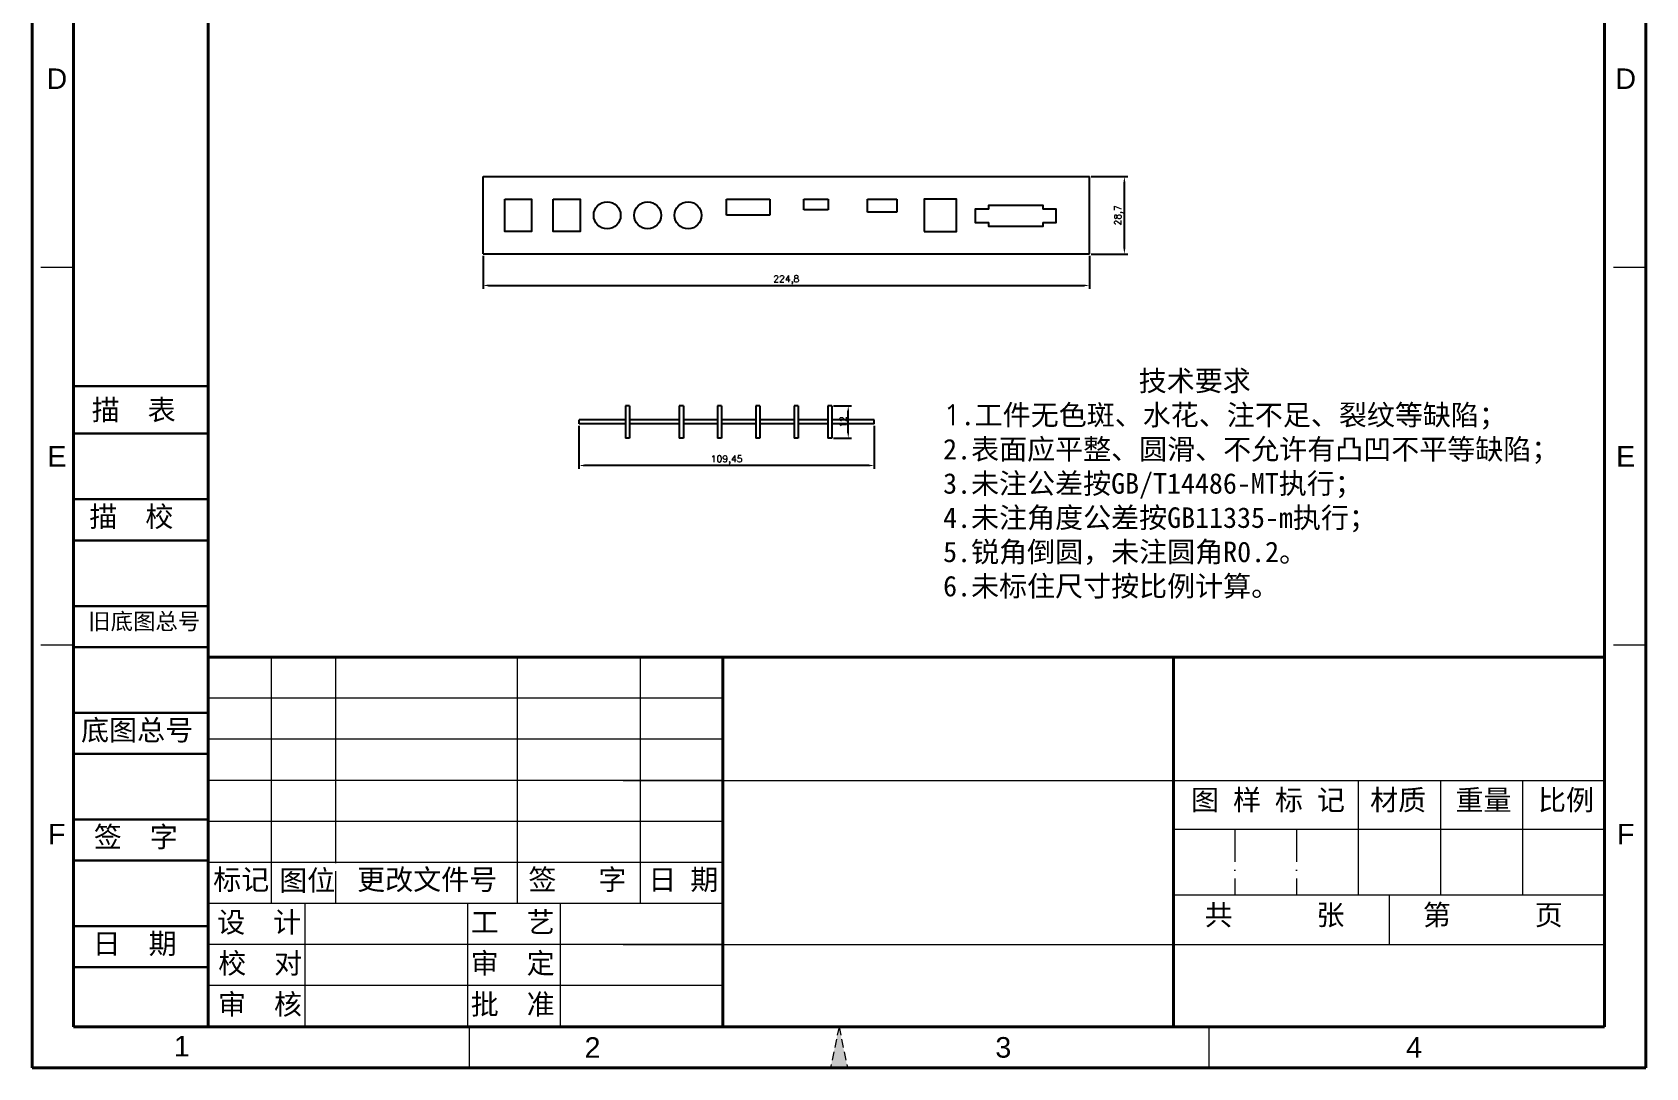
# Model space of a CAD drawing. Header units: millimetres. Extents: x 1692 to 2290, y -111 to 763.
# Drawn here: x 1692 to 2290, y -111 to 274 of the extents above; entities that cross this region are included whole.
import ezdxf
from ezdxf.enums import TextEntityAlignment as Align

# ---------------------------------------------------------------- set-up
doc = ezdxf.new("R2010")
doc.units = ezdxf.units.MM
doc.linetypes.add('ACAD_ISO10W100', pattern=[18, 12, -3, 0, -3])
doc.linetypes.add('HIDDEN2', pattern=[4.7625, 3.175, -1.5875])
for name, color, linetype, lineweight in [('dim', 82, 'Continuous', 9), ('图层1', 7, 'ACAD_ISO10W100', 15), ('图层2', 7, 'Continuous', 30), ('图层3', 7, 'Continuous', 15), ('图层4', 7, 'Continuous', 40), ('图层5', 7, 'HIDDEN2', 15)]:
    doc.layers.add(name, color=color, linetype=linetype, lineweight=lineweight)
doc.layers.add('尺寸线', color=7, linetype='Continuous')
doc.styles.get("Standard").update_dxf_attribs({"font": 'txt', "bigfont": 'gbcbig.shx'})
doc.styles.add('样式 3', font='arial.ttf', dxfattribs={"height": 3.8})
doc.dimstyles.new('ISO-25', dxfattribs={"dimtxt": 2.5, "dimasz": 2.5, "dimexe": 1.25, "dimexo": 0.625, "dimtad": 1, "dimtxsty": 'Standard', "dimcen": 2.5, "dimadec": 0, "dimazin": 0, "dimtfac": 1, "dimtmove": 0, "dimatfit": 3, "dimfxl": 0, "dimarcsym": 0})

# ---------------------------------------------------------------- blocks, each defined once
blk = doc.blocks.new('*D68')
at = {"layer": 'Defpoints', "color": 0}
for p in [(2083.57, 220.02), (2096.52, 220.02), (2083.57, 191.32)]:
    blk.add_point(p, dxfattribs=at)
at = {"layer": 'dim', "color": 0, "lineweight": -2}
for p, q in [((2084.19, 220.02), (2097.77, 220.02)), ((2096.52, 193.32), (2096.52, 218.02)), ((2084.19, 191.32), (2097.77, 191.32))]:
    blk.add_line(p, q, dxfattribs=at)
at = {"layer": 'dim', "color": 0}
for points in [[(2096.19, 218.02), (2096.86, 218.02), (2096.52, 220.02)], [(2096.19, 193.32), (2096.86, 193.32), (2096.52, 191.32)]]:
    blk.add_solid(points, dxfattribs=at)
at = {"layer": 'dim', "color": 0, "insert": (2094.44, 205.67), "char_height": 2.5, "attachment_point": 5, "rotation": 90}
blk.add_mtext('28,7', dxfattribs=at)
blk = doc.blocks.new('*D69')
at = {"layer": 'Defpoints', "color": 0}
for p in [(1858.77, 191.32), (2083.57, 191.32), (2083.57, 179.66)]:
    blk.add_point(p, dxfattribs=at)
at = {"layer": 'dim', "color": 0, "lineweight": -2}
for p, q in [((1858.77, 190.7), (1858.77, 178.41)), ((2083.57, 190.7), (2083.57, 178.41)), ((1860.77, 179.66), (2081.57, 179.66))]:
    blk.add_line(p, q, dxfattribs=at)
at = {"layer": 'dim', "color": 0}
for points in [[(1860.77, 179.99), (1860.77, 179.32), (1858.77, 179.66)], [(2081.57, 179.99), (2081.57, 179.32), (2083.57, 179.66)]]:
    blk.add_solid(points, dxfattribs=at)
at = {"layer": 'dim', "color": 0, "insert": (1971.17, 181.74), "char_height": 2.5, "attachment_point": 5}
blk.add_mtext('224,8', dxfattribs=at)
blk = doc.blocks.new('*D70')
at = {"layer": 'Defpoints', "color": 0}
for p in [(1894.32, 128.27), (2003.77, 128.27), (1894.32, 112.87)]:
    blk.add_point(p, dxfattribs=at)
at = {"layer": 'dim', "color": 0, "lineweight": -2}
for p, q in [((1894.32, 127.64), (1894.32, 111.62)), ((2003.77, 127.64), (2003.77, 111.62)), ((2001.77, 112.87), (1896.32, 112.87))]:
    blk.add_line(p, q, dxfattribs=at)
at = {"layer": 'dim', "color": 0}
for points in [[(1896.32, 113.21), (1896.32, 112.54), (1894.32, 112.87)], [(2001.77, 113.21), (2001.77, 112.54), (2003.77, 112.87)]]:
    blk.add_solid(points, dxfattribs=at)
at = {"layer": 'dim', "color": 0, "insert": (1949.05, 114.96), "char_height": 2.5, "attachment_point": 5}
blk.add_mtext('109,45', dxfattribs=at)
blk = doc.blocks.new('*D71')
at = {"layer": 'Defpoints', "color": 0}
for p in [(1988.09, 135.02), (1994.14, 135.02), (1988.09, 123.02)]:
    blk.add_point(p, dxfattribs=at)
at = {"layer": 'dim', "color": 0, "lineweight": -2}
for p, q in [((1988.71, 135.02), (1995.39, 135.02)), ((1994.14, 125.02), (1994.14, 133.02)), ((1988.71, 123.02), (1995.39, 123.02))]:
    blk.add_line(p, q, dxfattribs=at)
at = {"layer": 'dim', "color": 0}
for points in [[(1993.8, 133.02), (1994.47, 133.02), (1994.14, 135.02)], [(1993.8, 125.02), (1994.47, 125.02), (1994.14, 123.02)]]:
    blk.add_solid(points, dxfattribs=at)
at = {"layer": 'dim', "color": 0, "insert": (1992.26, 129.02), "char_height": 2.5, "attachment_point": 5, "rotation": 90}
blk.add_mtext('12', dxfattribs=at)

msp = doc.modelspace()

# ---------------------------------------------------------------- hatches: boundary and pattern name
at = {"layer": '图层5'}
msp.add_hatch(color=0, dxfattribs=at).paths.add_polyline_path([(1990.715, -95.288), (1987.58, -110.516), (1993.849, -110.516)])

# ---------------------------------------------------------------- linework, layer by layer
for p, q in [((1858.767, 191.323), (1858.767, 220.023)), ((1858.767, 220.023), (2083.567, 220.023)), ((2083.567, 191.323), (2083.567, 220.023)), ((1949.018, 211.673), (1965.018, 211.673)), ((1949.018, 205.673), (1949.018, 211.673)), ((1965.018, 211.673), (1965.018, 205.673)), ((1977.694, 211.673), (1986.694, 211.673)), ((1977.694, 207.673), (1977.694, 211.673)), ((1986.694, 211.673), (1986.694, 207.673)), ((2001.304, 211.673), (2012.104, 211.673)), ((2001.304, 206.873), (2001.304, 211.673)), ((2012.104, 211.673), (2012.104, 206.873)), ((1965.018, 205.673), (1949.018, 205.673)), ((1986.694, 207.673), (1977.694, 207.673)), ((2012.104, 206.873), (2001.304, 206.873)), ((1858.767, 191.323), (2083.567, 191.323)), ((1911.509, 135.016), (1911.509, 123.016)), ((1913.009, 135.016), (1911.509, 135.016)), ((1913.009, 135.016), (1913.009, 123.016)), ((1931.505, 135.016), (1931.505, 123.016)), ((1933.005, 135.016), (1931.505, 135.016)), ((1933.005, 135.016), (1933.005, 123.016)), ((1945.705, 135.016), (1945.705, 123.016)), ((1947.205, 135.016), (1945.705, 135.016)), ((1947.205, 135.016), (1947.205, 123.016)), ((1959.905, 135.016), (1959.905, 123.016)), ((1961.405, 135.016), (1959.905, 135.016)), ((1961.405, 135.016), (1961.405, 123.016)), ((1974.105, 135.016), (1974.105, 123.016)), ((1975.605, 135.016), (1974.105, 135.016)), ((1975.605, 135.016), (1975.605, 123.016)), ((1986.59, 135.016), (1986.59, 123.016)), ((1988.09, 135.016), (1986.59, 135.016)), ((1988.09, 135.016), (1988.09, 123.016)), ((1894.324, 128.266), (1894.324, 129.766)), ((1911.509, 129.766), (1894.324, 129.766)), ((1911.509, 128.266), (1894.324, 128.266)), ((1931.505, 129.766), (1913.009, 129.766)), ((1931.505, 128.266), (1913.009, 128.266)), ((1945.705, 129.766), (1933.005, 129.766)), ((1945.705, 128.266), (1933.005, 128.266)), ((1959.905, 129.766), (1947.205, 129.766)), ((1959.905, 128.266), (1947.205, 128.266)), ((1974.105, 129.766), (1961.405, 129.766)), ((1974.105, 128.266), (1961.405, 128.266)), ((1986.59, 129.766), (1975.605, 129.766)), ((1986.59, 128.266), (1975.605, 128.266)), ((2003.774, 129.766), (1988.09, 129.766)), ((2003.774, 128.266), (1988.09, 128.266)), ((2003.774, 128.266), (2003.774, 129.766)), ((1913.009, 123.016), (1911.509, 123.016)), ((1933.005, 123.016), (1931.505, 123.016)), ((1947.205, 123.016), (1945.705, 123.016)), ((1961.405, 123.016), (1959.905, 123.016)), ((1975.605, 123.016), (1974.105, 123.016)), ((1988.09, 123.016), (1986.59, 123.016))]:
    msp.add_line(p, q)
for points in [[(1866.767, 211.673), (1876.767, 211.673), (1876.767, 199.673), (1866.767, 199.673)], [(1884.767, 211.673), (1894.767, 211.673), (1894.767, 199.673), (1884.767, 199.673)], [(2022.304, 199.673), (2034.304, 199.673), (2034.304, 211.673), (2022.304, 211.673)]]:
    msp.add_lwpolyline(points, close=True)
for points in [[(2046.255, 207.969), (2046.255, 209.469), (2066.255, 209.469), (2066.255, 207.969)], [(2046.255, 207.969), (2041.255, 207.969), (2041.255, 202.969), (2046.255, 202.969)], [(2066.255, 202.969), (2071.255, 202.969), (2071.255, 207.969), (2066.255, 207.969)], [(2066.255, 202.969), (2066.255, 201.469), (2046.255, 201.469), (2046.255, 202.969)]]:
    msp.add_lwpolyline(points)
for centre in [(1904.767, 205.673), (1919.767, 205.673), (1934.767, 205.673)]:
    msp.add_circle(centre, 5)
at = {"layer": '图层1', "color": 0}
for p, q in [((1706.855, 186.287), (1691.627, 186.287)), ((2289.803, 186.287), (2274.574, 186.287)), ((1706.855, 46.185), (1691.627, 46.185)), ((2289.803, 46.185), (2274.574, 46.185)), ((2137.518, -22.191), (2137.518, -46.557)), ((2160.36, -22.191), (2160.36, -46.557)), ((1804.151, -49.602), (1804.151, -34.374)), ((1804.151, -49.602), (1804.151, -34.374))]:
    msp.add_line(p, q, dxfattribs=at)
at = {"layer": '图层2', "color": 0}
for p, q in [((1756.839, 142.277), (1706.855, 142.277)), ((1756.839, 124.701), (1706.855, 124.701)), ((1756.839, 124.701), (1730.287, 124.701)), ((1756.839, 100.336), (1706.855, 100.336)), ((1756.839, 85.107), (1706.855, 85.107)), ((1756.839, 85.107), (1730.287, 85.107)), ((1756.839, 85.107), (1730.287, 85.107)), ((1756.839, 60.741), (1706.855, 60.741)), ((1756.839, 45.513), (1706.855, 45.513)), ((1756.839, 45.513), (1730.287, 45.513)), ((1756.839, 21.147), (1706.855, 21.147)), ((1756.839, 5.919), (1706.855, 5.919)), ((1756.839, 5.919), (1730.287, 5.919)), ((1756.839, -18.447), (1706.855, -18.447)), ((1756.839, -33.675), (1706.855, -33.675)), ((1756.839, -33.675), (1730.287, -33.675)), ((1756.839, -58.041), (1706.855, -58.041)), ((1756.839, -73.27), (1706.855, -73.27))]:
    msp.add_line(p, q, dxfattribs=at)
at = {"layer": '图层3', "color": 0}
for p, q in [((1780.262, -49.602), (1780.262, 41.769)), ((1804.151, -34.374), (1804.151, 41.769)), ((1871.498, -49.421), (1871.498, 41.769)), ((1917.184, -49.379), (1917.184, 41.769)), ((1947.641, 26.54), (1756.839, 26.54)), ((1947.641, 11.312), (1756.839, 11.312)), ((1947.641, 11.312), (1756.839, 11.312)), ((1947.641, -3.917), (1756.839, -3.917)), ((1910.656, -3.917), (2274.574, -3.917)), ((2183.203, -3.917), (2183.203, -46.557)), ((2213.66, -3.917), (2213.66, -46.557)), ((2244.117, -3.917), (2244.117, -46.557)), ((1947.641, -19.145), (1756.839, -19.145)), ((2274.574, -22.191), (2114.675, -22.191)), ((2183.203, -22.191), (2183.203, -46.557)), ((1947.641, -34.374), (1756.839, -34.374)), ((2274.574, -46.557), (2114.675, -46.557)), ((2194.625, -46.557), (2194.625, -64.831)), ((1947.641, -49.602), (1756.839, -49.602)), ((1792.811, -95.288), (1792.811, -49.602)), ((1853.156, -95.288), (1853.156, -49.421)), ((1887.501, -95.107), (1887.501, -49.421)), ((1947.641, -64.831), (1756.839, -64.831)), ((1947.641, -64.831), (1757.667, -64.831)), ((1910.656, -64.831), (2274.574, -64.831)), ((1756.839, -73.27), (1756.408, -73.27)), ((1947.641, -80.059), (1756.839, -80.059)), ((1853.658, -95.288), (1853.658, -110.516)), ((2127.771, -95.288), (2127.771, -110.516)), ((2127.771, -95.288), (2127.771, -110.516))]:
    msp.add_line(p, q, dxfattribs=at)
at = {"layer": '图层4', "color": 0}
for p, q in [((1756.839, -95.288), (1756.839, 748.068)), ((1756.839, 41.769), (1756.839, -95.288)), ((2274.574, 41.769), (1756.839, 41.769)), ((2045.438, 41.769), (1771.325, 41.769)), ((1947.641, -95.288), (1947.641, 41.769)), ((2114.675, -95.288), (2114.675, 41.769)), ((1756.839, -22.191), (1756.839, -95.288))]:
    msp.add_line(p, q, dxfattribs=at)
at = {"layer": '图层5', "color": 0}
for p, q in [((1947.641, -49.602), (1756.839, -49.602)), ((1990.715, -95.288), (1987.58, -110.516)), ((1990.715, -95.288), (1993.849, -110.516))]:
    msp.add_line(p, q, dxfattribs=at)
at = {"layer": '尺寸线', "color": 0, "lineweight": 40}
for p, q in [((1691.627, 763.296), (1691.627, -110.516)), ((2289.803, 763.296), (2289.803, -110.516)), ((1706.855, 748.068), (1706.855, -95.288)), ((2274.574, 748.068), (2274.574, -95.288)), ((1706.855, -95.288), (2274.574, -95.288)), ((1691.627, -110.516), (2289.803, -110.516))]:
    msp.add_line(p, q, dxfattribs=at)

# ---------------------------------------------------------------- texts
at = {"layer": '图层1', "color": 0, "style": '样式 3'}
for s, p in [('D', (1700.738, 256.339)), ('D', (2282.379, 256.339)), ('E', (1700.738, 116.236)), ('E', (2282.379, 116.236)), ('F', (1700.738, -23.866)), ('F', (2282.379, -23.866))]:
    msp.add_text(s, height=7.614, dxfattribs=at).set_placement(p, align=Align.MIDDLE)
at = {"layer": '图层1', "color": 0, "char_height": 7.61426, "attachment_point": 1}
for s, insert, width in [('{\\fSimSun|b0|i0|c134|p2;图 样 标 记}', (2121.215, -7.373), 94.46646), ('{\\fSimSun|b0|i0|c134|p2;材质 }', (2187.625, -7.404), 63.50384), ('{\\fSimSun|b0|i0|c134|p2;标记}', (1758.709, -36.9), 21.31993), ('{\\fSimSun|b0|i0|c134|p2;更改文件号}', (1812.07, -36.9), 63.50384), ('{\\fSimSun|b0|i0|c134|p2;图位}', (1783.161, -37.208), 21.31993), ('{\\fSimSun|b0|i0|c134|p2;审  核}', (1760.501, -83.161), 61.74646), ('{\\fSimSun|b0|i0|c134|p2;批  准}', (1854.176, -83.161), 63.50384)]:
    msp.add_mtext(s, dxfattribs=dict(at, insert=insert, width=width))
at = {"layer": '图层2', "color": 0, "attachment_point": 1}
for s, insert, char_height, width in [('{\\fSimSun|b0|i0|c134|p2;描\\fSimSun|b0|i0|c0|p2;  \\fSimSun|b0|i0|c134|p2;表}', (1713.66, 137.315), 7.61417, 85.32196), ('{\\fSimSun|b0|i0|c134|p2;描\\fSimSun|b0|i0|c0|p2;  \\fSimSun|b0|i0|c134|p2;校}', (1712.793, 97.722), 7.61417, 85.32196), ('{\\fSimSun|b0|i0|c134|p2;旧底图总号}', (1712.365, 58.128), 6.09141, 85.32196), ('{\\fSimSun|b0|i0|c134|p2;底图总号}', (1709.724, 18.534), 7.61417, 85.32196), ('{\\fSimSun|b0|i0|c134|p2;重量 }', (2219.24, -7.404), 7.61426, 63.50384), ('{\\fSimSun|b0|i0|c134|p2;比例 }', (2249.874, -7.404), 7.61426, 63.50384), ('{\\fSimSun|b0|i0|c134|p2;签\\fSimSun|b0|i0|c0|p2;  \\fSimSun|b0|i0|c134|p2;字}', (1714.44, -21.059), 7.61417, 85.32196), ('{\\fSimSun|b0|i0|c134|p2;签   字}', (1875.564, -36.9), 7.61426, 63.50384), ('{\\fSimSun|b0|i0|c134|p2;日 期}', (1920.043, -36.9), 7.61426, 63.50384), ('{\\fSimSun|b0|i0|c134|p2;设  计}', (1760.205, -52.704), 7.61426, 59.02269), ('{\\fSimSun|b0|i0|c134|p2;工  艺}', (1854.176, -52.704), 7.61426, 63.50384), ('{\\fSimSun|b0|i0|c134|p2;共      张}', (2126.234, -50.012), 7.61426, 84.24473), ('{\\fSimSun|b0|i0|c134|p2;第      页}', (2207.196, -50.012), 7.61426, 78.1957), ('{\\fSimSun|b0|i0|c134|p2;日\\fSimSun|b0|i0|c0|p2;  \\fSimSun|b0|i0|c134|p2;期}', (1714.007, -60.653), 7.61417, 85.32196), ('{\\fSimSun|b0|i0|c134|p2;校  对}', (1760.572, -67.932), 7.61426, 55.20886), ('{\\fSimSun|b0|i0|c134|p2;审  定}', (1854.176, -67.932), 7.61426, 63.50384)]:
    msp.add_mtext(s, dxfattribs=dict(at, insert=insert, char_height=char_height, width=width))
at = {"layer": '图层3', "color": 0, "insert": (2029.314, 148.108), "char_height": 7.61426, "width": 360.64435, "attachment_point": 1}
msp.add_mtext('{\\fSimSun|b0|i0|c134|p54;              技术要求\\P}1{\\fSimSun|b0|i0|c134|p54;.工件无色斑、水花、注不足、裂纹等缺陷；\\P2.表面应平整、圆滑、不允许有凸凹不平等缺陷；\\P3.未注公差按GB/T14486-MT执行；\\P4.未注角度公差按GB11335-m执行；\\P5.锐角倒圆，未注圆角R0.2。}\\P{\\fSimSun|b0|i0|c134|p2;6.未标住尺寸按比例计算。}', dxfattribs=at)
at = {"layer": '图层5', "color": 0, "style": '样式 3'}
for s, p in [('1', (1747.058, -102.504)), ('2', (1899.344, -102.958)), ('3', (2051.629, -102.958)), ('4', (2203.914, -102.958))]:
    msp.add_text(s, height=7.614, dxfattribs=at).set_placement(p, align=Align.MIDDLE)

# ---------------------------------------------------------------- dimensions: what is measured, and where the dimension line sits
at = {"layer": 'dim'}
for base, p1, p2, picture, middle in [((2096.523, 220.023), (2083.567, 191.323), (2083.567, 220.023), '*D68', (2094.44, 205.673)), ((1994.136, 135.016), (1988.09, 123.016), (1988.09, 135.016), '*D71', (1992.261, 129.016))]:
    dim = msp.add_linear_dim(base=base, p1=p1, p2=p2, angle=90, dimstyle='ISO-25', override={"dimasz": 2}, dxfattribs=at)
    dim.commit()
    dim.dimension.update_dxf_attribs({"geometry": picture, "text_midpoint": middle})
for base, p1, p2, picture, middle in [((2083.567, 179.655), (1858.767, 191.323), (2083.567, 191.323), '*D69', (1971.167, 181.738)), ((1894.324, 112.872), (2003.774, 128.266), (1894.324, 128.266), '*D70', (1949.049, 114.955))]:
    dim = msp.add_linear_dim(base=base, p1=p1, p2=p2, dimstyle='ISO-25', override={"dimasz": 2}, dxfattribs=at)
    dim.commit()
    dim.dimension.update_dxf_attribs({"geometry": picture, "text_midpoint": middle})

doc.saveas('drawing.dxf')
